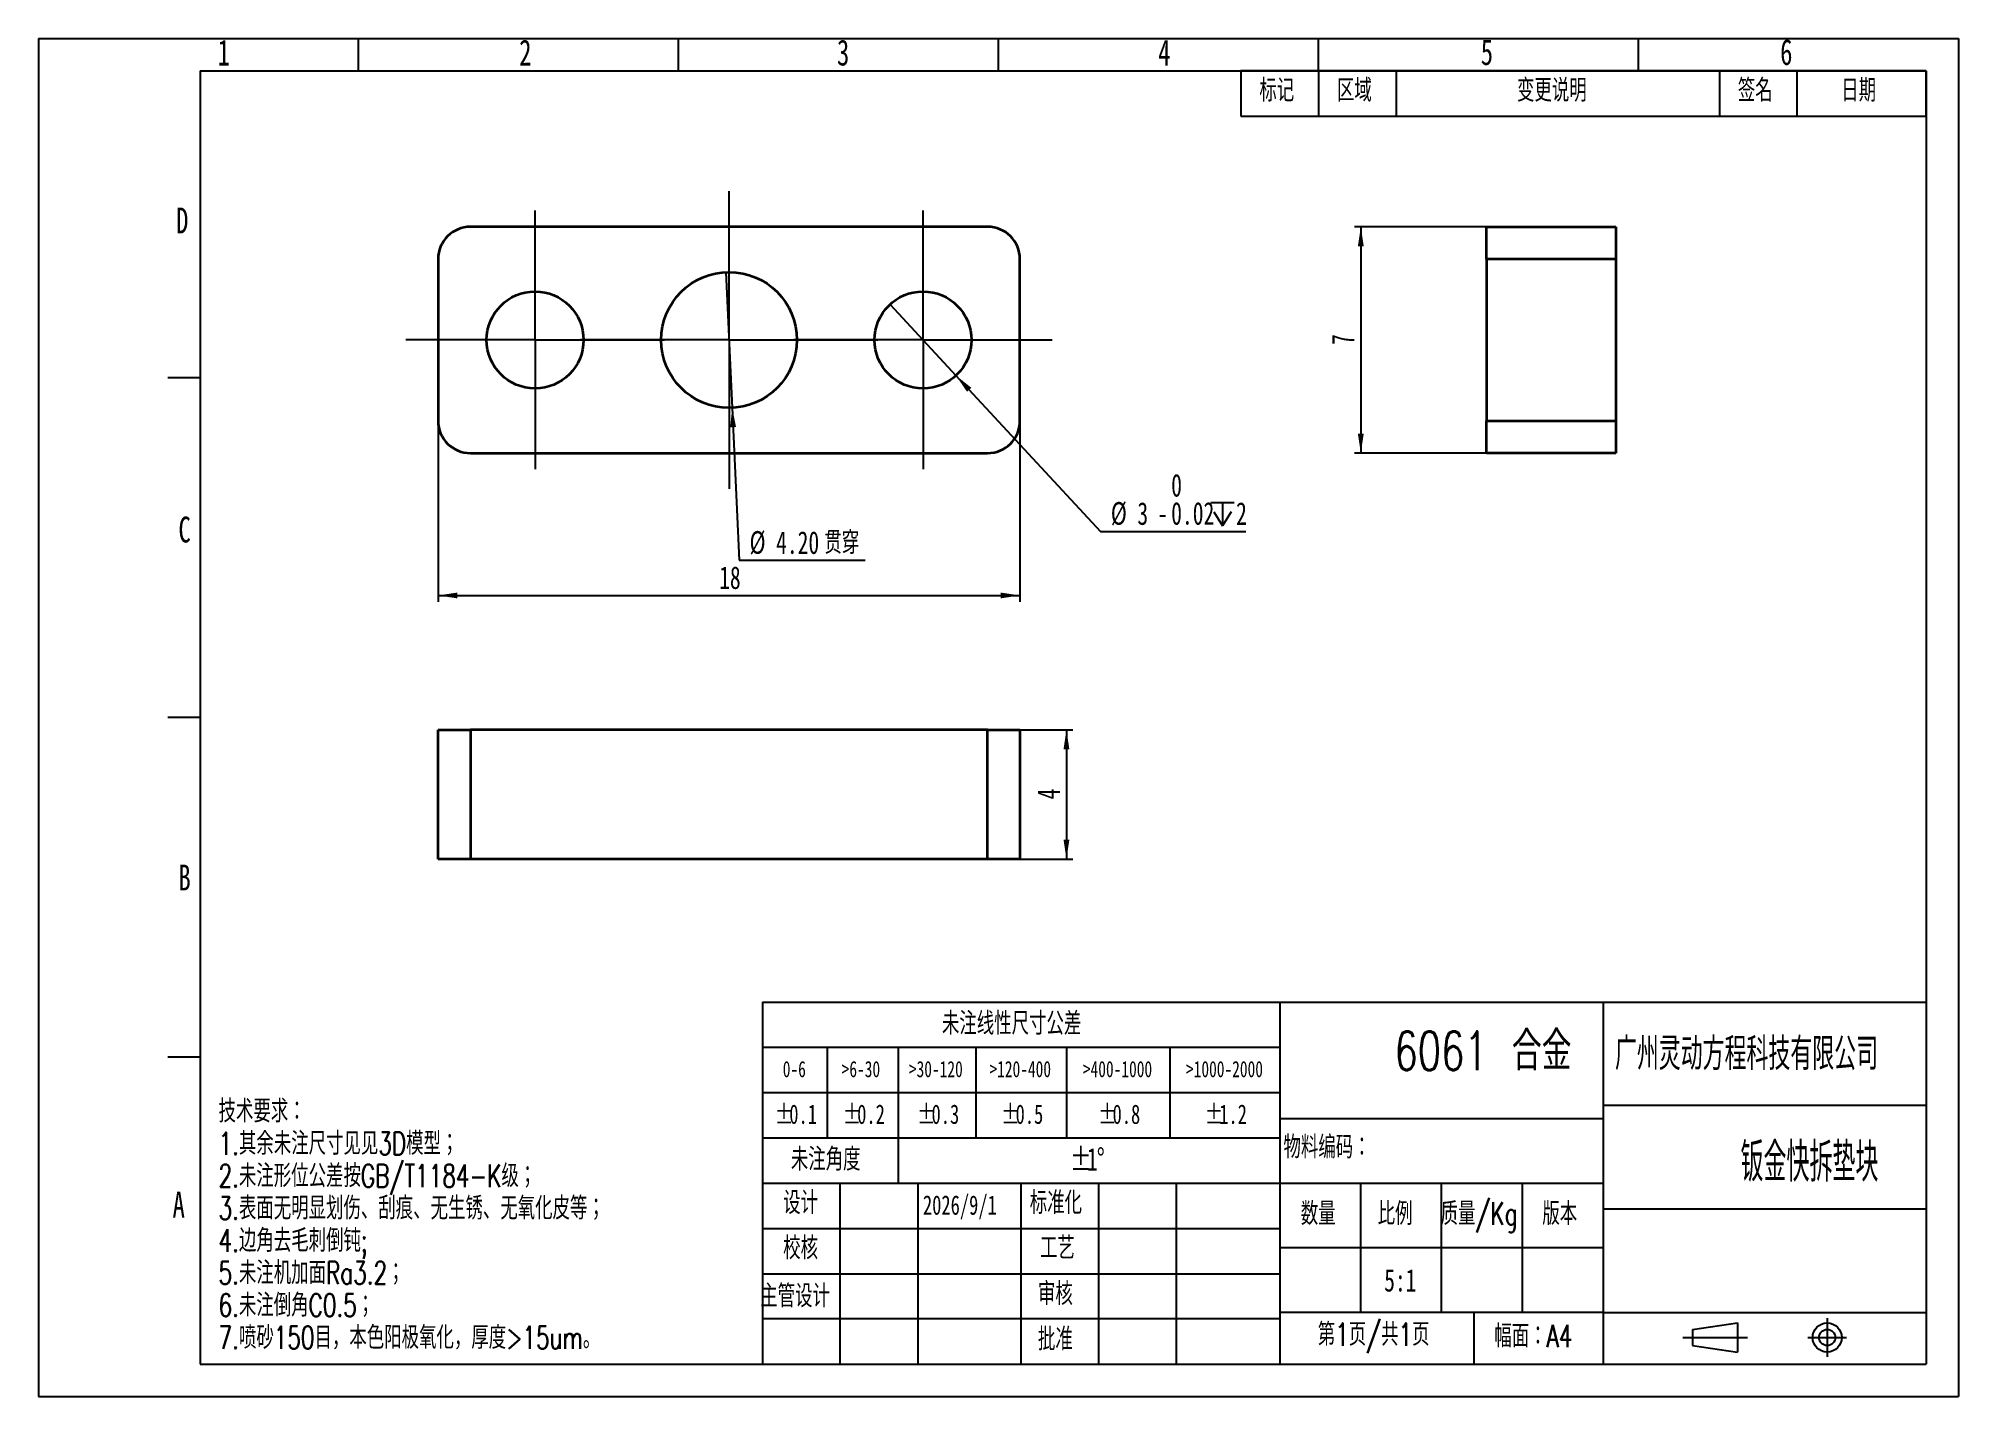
# Model space of a CAD drawing. Header units: millimetres. Extents: x 0 to 297, y 0 to 210.
import ezdxf

# ---------------------------------------------------------------- set-up
doc = ezdxf.new("R2010")
doc.units = ezdxf.units.MM
doc.linetypes.add('CENTERX2', pattern=[20.32, 12.7, -2.54, 2.54, -2.54])
for name, color, linetype in [('中心线', 6, 'CENTERX2'), ('尺寸线', 5, 'Continuous'), ('细实线', 7, 'Continuous')]:
    doc.layers.add(name, color=color, linetype=linetype)
doc.layers.add('图框', color=7, linetype='Continuous', lineweight=50)
doc.layers.add('粗实线', color=7, linetype='Continuous', lineweight=25)
doc.styles.add('SLDTEXTSTYLE0', font='TXT', dxfattribs={"width": 0.7, "bigfont": 'bigfont'})
doc.styles.add('SLDTEXTSTYLE1', font='TXT', dxfattribs={"width": 0.7})
doc.styles.add('SLDTEXTSTYLE2', font='TXT', dxfattribs={"width": 0.616621, "bigfont": 'bigfont'})
doc.styles.add('SLDTEXTSTYLE3', font='TXT', dxfattribs={"width": 0.538729, "bigfont": 'bigfont'})
doc.dimstyles.new('SLDDIMSTYLE0', dxfattribs={"dimtxt": 3.5, "dimasz": 3, "dimexe": 0, "dimexo": 0.0625, "dimgap": 0.875, "dimtad": 0, "dimtih": 1, "dimtoh": 1, "dimlfac": 0.2, "dimrnd": 1e-09, "dimzin": 12, "dimdsep": 46, "dimtxsty": 'SLDTEXTSTYLE1', "dimblk1": 'NONE', "dimsah": 1, "dimcen": 0, "dimadec": 0, "dimazin": 3, "dimtol": 1, "dimtm": 0.02, "dimtfac": 1, "dimtmove": 0, "dimatfit": 3, "dimldrblk": 'NONE', "dimfxl": 0, "dimfrac": 2, "dimtolj": 1, "dimarcsym": 0})
doc.dimstyles.new('SLDDIMSTYLE1', dxfattribs={"dimtxt": 3.5, "dimasz": 3, "dimexe": 0, "dimexo": 0.0625, "dimgap": 0.875, "dimtad": 0, "dimtih": 1, "dimtoh": 1, "dimlfac": 0.2, "dimrnd": 1e-09, "dimzin": 4, "dimdsep": 46, "dimtxsty": 'SLDTEXTSTYLE1', "dimblk1": 'NONE', "dimsah": 1, "dimcen": 0, "dimadec": 0, "dimazin": 1, "dimtfac": 1, "dimtmove": 0, "dimatfit": 3, "dimldrblk": 'NONE', "dimfxl": 0, "dimfrac": 2, "dimtolj": 1, "dimtzin": 12, "dimarcsym": 0})
doc.dimstyles.new('SLDDIMSTYLE2', dxfattribs={"dimtxt": 3.5, "dimasz": 3, "dimexe": 0, "dimexo": 0.0625, "dimgap": 0.875, "dimtad": 2, "dimlfac": 0.2, "dimrnd": 1e-09, "dimzin": 12, "dimdsep": 46, "dimtxsty": 'SLDTEXTSTYLE1', "dimsah": 1, "dimcen": 0.09, "dimadec": 0, "dimazin": 3, "dimtfac": 1, "dimtofl": 0, "dimtmove": 0, "dimatfit": 3, "dimfxl": 0, "dimfrac": 2, "dimtolj": 1, "dimtzin": 12, "dimarcsym": 0})

# ---------------------------------------------------------------- blocks, each defined once
blk = doc.blocks.new('SW_TABLEANNOTATION_0')
at = {"layer": '细实线', "color": 0}
for p, q in [((0, 0), (0, -7)), ((0, 0), (12, 0)), ((0, 0), (0, -7)), ((106, 0), (0, 0)), ((12, 0), (12, -7)), ((12, 0), (24, 0)), ((24, 0), (24, -7)), ((24, 0), (74, 0)), ((74, 0), (74, -7)), ((74, 0), (86, 0)), ((86, 0), (86, -7)), ((86, 0), (106, 0)), ((106, 0), (106, -7)), ((106, -7), (106, 0)), ((0, -7), (12, -7)), ((0, -7), (106, -7)), ((12, -7), (24, -7)), ((24, -7), (74, -7)), ((74, -7), (86, -7)), ((86, -7), (106, -7))]:
    blk.add_line(p, q, dxfattribs=at)
at = {"layer": '细实线', "color": 0, "char_height": 3.5, "attachment_point": 1, "style": 'SLDTEXTSTYLE0'}
for s, insert in [('标记', (2.85, -1.28)), ('区域', (14.85, -1.28)), ('变更说明', (42.7, -1.28)), ('签名', (76.85, -1.28)), ('日期', (92.85, -1.28))]:
    blk.add_mtext(s, dxfattribs=dict(at, insert=insert))
blk = doc.blocks.new('SW_TABLEANNOTATION_1')
at = {"layer": '细实线', "color": 0}
for p, q in [((0, 0), (0, -7)), ((0, 0), (5, 0)), ((5, 0), (10, 0)), ((10, 0), (21, 0)), ((21, 0), (33, 0)), ((33, 0), (47, 0)), ((47, 0), (63, 0)), ((63, 0), (80, 0)), ((80, 0), (80, -7)), ((0, -7), (0, -14)), ((0, -7), (5, -7)), ((5, -7), (10, -7)), ((10, -7), (10, -14)), ((10, -7), (21, -7)), ((21, -7), (21, -14)), ((21, -7), (33, -7)), ((33, -7), (33, -14)), ((33, -7), (47, -7)), ((47, -7), (47, -14)), ((47, -7), (63, -7)), ((63, -7), (63, -14)), ((63, -7), (80, -7)), ((80, -7), (80, -14)), ((0, -14), (0, -21)), ((0, -14), (5, -14)), ((5, -14), (10, -14)), ((10, -14), (10, -21)), ((10, -14), (21, -14)), ((21, -14), (21, -21)), ((21, -14), (33, -14)), ((33, -14), (33, -21)), ((33, -14), (47, -14)), ((47, -14), (47, -21)), ((47, -14), (63, -14)), ((63, -14), (63, -21)), ((63, -14), (80, -14)), ((80, -14), (80, -21)), ((0, -21), (0, -28)), ((0, -21), (5, -21)), ((5, -21), (10, -21)), ((10, -21), (21, -21)), ((21, -21), (21, -28)), ((21, -21), (21, -28)), ((21, -21), (33, -21)), ((33, -21), (47, -21)), ((47, -21), (63, -21)), ((63, -21), (80, -21)), ((80, -21), (80, -28)), ((0, -28), (5, -28)), ((5, -28), (10, -28)), ((10, -28), (21, -28)), ((21, -28), (33, -28)), ((33, -28), (47, -28)), ((47, -28), (63, -28)), ((63, -28), (80, -28))]:
    blk.add_line(p, q, dxfattribs=at)
at = {"layer": '细实线', "color": 0, "attachment_point": 1}
for s, insert, char_height, style in [('未注线性尺寸公差', (27.75, -1.56), 3.5, 'SLDTEXTSTYLE0'), ('0-6', (3.13, -9.12), 2.5, 'SLDTEXTSTYLE1'), ('>6-30', (12.24, -9.12), 2.5, 'SLDTEXTSTYLE1'), ('>30-120', (22.64, -9.12), 2.5, 'SLDTEXTSTYLE1'), ('>120-400', (35.1, -9.12), 2.5, 'SLDTEXTSTYLE1'), ('>400-1000', (49.55, -9.12), 2.5, 'SLDTEXTSTYLE1'), ('>1000-2000', (65.5, -9.12), 2.5, 'SLDTEXTSTYLE1'), ('%%p', (1.91, -15.84), 3, 'SLDTEXTSTYLE1'), ('0.1', (4.14, -15.84), 3, 'SLDTEXTSTYLE1'), ('%%p', (12.41, -15.84), 3, 'SLDTEXTSTYLE1'), ('0.2', (14.64, -15.84), 3, 'SLDTEXTSTYLE1'), ('%%p', (23.91, -15.84), 3, 'SLDTEXTSTYLE1'), ('0.3', (26.14, -15.84), 3, 'SLDTEXTSTYLE1'), ('%%p', (36.91, -15.84), 3, 'SLDTEXTSTYLE1'), ('0.5', (39.14, -15.84), 3, 'SLDTEXTSTYLE1'), ('%%p', (51.92, -15.84), 3, 'SLDTEXTSTYLE1'), ('0.8', (54.14, -15.84), 3, 'SLDTEXTSTYLE1'), ('%%p', (68.41, -15.84), 3, 'SLDTEXTSTYLE1'), ('1.2', (70.64, -15.84), 3, 'SLDTEXTSTYLE1'), ('未注角度', (4.38, -22.56), 3.5, 'SLDTEXTSTYLE0'), ('%%p', (47.57, -22.56), 3.5, 'SLDTEXTSTYLE1'), ('1', (50.17, -22.56), 3.5, 'SLDTEXTSTYLE1'), ('%%d', (51.7, -22.56), 3.5, 'SLDTEXTSTYLE1')]:
    blk.add_mtext(s, dxfattribs=dict(at, insert=insert, char_height=char_height, style=style))
blk = doc.blocks.new('SW_SYMBOL_HOLE_DEPTH')
at = {"layer": '尺寸线', "color": 0}
for p, q in [((0, 875), (800, 875)), ((400, 875), (400, 75)), ((100, 555), (400, 75)), ((700, 555), (400, 75))]:
    blk.add_line(p, q, dxfattribs=at)
blk = doc.blocks.new('_D')
at = {"layer": '尺寸线'}
for p, q in [((131.72, 168.87), (141.92, 157.88)), ((141.92, 157.88), (164.28, 133.78)), ((164.28, 133.78), (186.78, 133.78))]:
    blk.add_line(p, q, dxfattribs=at)
blk.add_solid([(141.92, 157.88), (143.63, 155.37), (144.29, 155.98)], dxfattribs=at)
at = {"layer": '尺寸线', "xscale": 0.004511737089201878, "yscale": 0.004511737089201878, "zscale": 0.004511737089201878}
blk.add_blockref('SW_SYMBOL_HOLE_DEPTH', (181.35, 134.3), dxfattribs=at)
at = {"layer": '尺寸线', "char_height": 3.5, "attachment_point": 1, "style": 'SLDTEXTSTYLE1'}
for s, insert in [('0', (175.21, 142.66)), ('%%c', (165.87, 138.31)), ('3', (169.98, 138.29)), ('0.02', (175.21, 138.31)), ('2', (185.25, 138.29)), ('-', (173.05, 138.31))]:
    blk.add_mtext(s, dxfattribs=dict(at, insert=insert))
blk = doc.blocks.new('_None')
blk = doc.blocks.new('_D_1')
at = {"layer": '尺寸线'}
for p, q in [((106.34, 173.86), (107.31, 152.88)), ((107.31, 152.88), (108.4, 129.31)), ((108.4, 129.31), (127.9, 129.31))]:
    blk.add_line(p, q, dxfattribs=at)
blk.add_solid([(107.31, 152.88), (107, 149.87), (107.9, 149.91)], dxfattribs=at)
at = {"layer": '尺寸线', "char_height": 3.5, "attachment_point": 1}
for s, insert, style in [('%%c', (109.99, 133.82), 'SLDTEXTSTYLE1'), ('4.20', (114.1, 133.8), 'SLDTEXTSTYLE1'), ('贯穿', (121.56, 133.8), 'SLDTEXTSTYLE0')]:
    blk.add_mtext(s, dxfattribs=dict(at, insert=insert, style=style))
blk = doc.blocks.new('_D_2')
at = {"layer": '尺寸线'}
for p, q in [((61.82, 150.87), (61.82, 122.87)), ((151.82, 150.87), (151.82, 122.87)), ((61.82, 123.87), (151.82, 123.87))]:
    blk.add_line(p, q, dxfattribs=at)
for points in [[(61.82, 123.87), (64.82, 123.42), (64.82, 124.32)], [(151.82, 123.87), (148.82, 124.32), (148.82, 123.42)]]:
    blk.add_solid(points, dxfattribs=at)
at = {"layer": '尺寸线', "insert": (105.29, 128.38), "char_height": 3.5, "attachment_point": 1, "style": 'SLDTEXTSTYLE1'}
blk.add_mtext('18', dxfattribs=at)
blk = doc.blocks.new('SW_CENTERMARKSYMBOL_0')
at = {"layer": '中心线', "color": 0}
for p, q in [((0, 12.5), (0, 20)), ((0, 0), (0, 12.5)), ((-12.5, 0), (-20, 0)), ((0, 0), (-12.5, 0)), ((0, 0), (0, -12.5)), ((0, 0), (12.5, 0)), ((12.5, 0), (20, 0)), ((0, -12.5), (0, -20))]:
    blk.add_line(p, q, dxfattribs=at)
blk = doc.blocks.new('SW_CENTERMARKSYMBOL_1')
at = {"layer": '中心线', "color": 0}
for p, q in [((0, 12.5), (0, 20)), ((0, 0), (0, 12.5)), ((-12.5, 0), (-20, 0)), ((0, 0), (-12.5, 0)), ((0, 0), (0, -12.5)), ((0, 0), (12.5, 0)), ((12.5, 0), (20, 0)), ((0, -12.5), (0, -20))]:
    blk.add_line(p, q, dxfattribs=at)
blk = doc.blocks.new('SW_CENTERMARKSYMBOL_2')
at = {"layer": '中心线', "color": 0}
for p, q in [((0, 12.5), (0, 23)), ((0, 0), (0, 12.5)), ((-12.5, 0), (-23, 0)), ((0, 0), (-12.5, 0)), ((0, 0), (0, -12.5)), ((0, 0), (12.5, 0)), ((12.5, 0), (23, 0)), ((0, -12.5), (0, -23))]:
    blk.add_line(p, q, dxfattribs=at)
blk = doc.blocks.new('_D_3')
at = {"layer": '尺寸线'}
for p, q in [((151.82, 103.1), (160.01, 103.1)), ((159.01, 103.1), (159.01, 83.1)), ((151.82, 83.1), (160.01, 83.1))]:
    blk.add_line(p, q, dxfattribs=at)
for points in [[(159.01, 103.1), (158.56, 100.1), (159.46, 100.1)], [(159.01, 83.1), (159.46, 86.1), (158.56, 86.1)]]:
    blk.add_solid(points, dxfattribs=at)
at = {"layer": '尺寸线', "insert": (154.5, 92.33), "char_height": 3.5, "attachment_point": 1, "rotation": 90, "style": 'SLDTEXTSTYLE1'}
blk.add_mtext('4', dxfattribs=at)
blk = doc.blocks.new('_D_4')
at = {"layer": '尺寸线'}
for p, q in [((223.98, 180.87), (203.54, 180.87)), ((204.54, 180.87), (204.54, 145.87)), ((223.98, 145.87), (203.54, 145.87))]:
    blk.add_line(p, q, dxfattribs=at)
for points in [[(204.54, 180.87), (204.09, 177.87), (204.99, 177.87)], [(204.54, 145.87), (204.99, 148.87), (204.09, 148.87)]]:
    blk.add_solid(points, dxfattribs=at)
at = {"layer": '尺寸线', "insert": (200.03, 162.61), "char_height": 3.5, "attachment_point": 1, "rotation": 90, "style": 'SLDTEXTSTYLE1'}
blk.add_mtext('7', dxfattribs=at)

msp = doc.modelspace()

# ---------------------------------------------------------------- linework, layer by layer
at = {"color": 7, "linetype": 'Continuous', "lineweight": 35}
for p, q in [((146.823, 180.873), (66.823, 180.873)), ((223.984, 175.873), (223.984, 180.873)), ((223.984, 180.873), (243.984, 180.873)), ((243.984, 180.873), (243.984, 175.873)), ((61.823, 175.873), (61.823, 150.873)), ((151.823, 150.873), (151.823, 175.873)), ((243.984, 175.873), (223.984, 175.873)), ((223.984, 175.873), (223.984, 150.873)), ((243.984, 175.873), (243.984, 150.873)), ((223.984, 145.873), (223.984, 150.873)), ((223.984, 150.873), (243.984, 150.873)), ((243.984, 150.873), (243.984, 145.873)), ((66.823, 145.873), (146.823, 145.873)), ((243.984, 145.873), (223.984, 145.873)), ((61.823, 83.101), (61.823, 103.101)), ((61.823, 103.101), (66.823, 103.101)), ((66.823, 103.101), (66.823, 83.101)), ((146.823, 103.101), (66.823, 103.101)), ((146.823, 83.101), (146.823, 103.101)), ((146.823, 103.101), (151.823, 103.101)), ((151.823, 103.101), (151.823, 83.101)), ((66.823, 83.101), (61.823, 83.101)), ((146.823, 83.101), (66.823, 83.101)), ((151.823, 83.101), (146.823, 83.101))]:
    msp.add_line(p, q, dxfattribs=at)
for centre, radius in [((106.823, 163.373), 10.5), ((76.823, 163.373), 7.5), ((136.823, 163.373), 7.5)]:
    msp.add_circle(centre, radius, dxfattribs=at)
for centre, start, end in [((66.823, 175.873), 90, 180), ((146.823, 175.873), 0, 90), ((66.823, 150.873), 180, 270), ((146.823, 150.873), 270, 0)]:
    msp.add_arc(centre, 5, start, end, dxfattribs=at)
at = {"layer": '中心线'}
for p, q in [((276.681, 12.134), (276.681, 6.134)), ((254.326, 9.134), (264.326, 9.134)), ((273.681, 9.134), (279.681, 9.134))]:
    msp.add_line(p, q, dxfattribs=at)
at = {"layer": '粗实线'}
for p, q in [((25, 205), (25, 5)), ((25, 205), (292, 205)), ((292, 205), (292, 5)), ((112, 61), (292, 61)), ((112, 61), (112, 5)), ((255.826, 10.384), (262.826, 11.384)), ((255.826, 10.384), (255.826, 7.884)), ((262.826, 11.384), (262.826, 6.884)), ((255.826, 7.884), (262.826, 6.884)), ((25, 5), (292, 5))]:
    msp.add_line(p, q, dxfattribs=at)
for radius in [2.25, 1.25]:
    msp.add_circle((276.681, 9.134), radius, dxfattribs=at)
at = {"layer": '细实线'}
for p, q in [((0, 210), (297, 210)), ((0, 210), (0, 0)), ((49.5, 205), (49.5, 210)), ((99, 205), (99, 210)), ((148.5, 205), (148.5, 210)), ((198, 205), (198, 210)), ((247.5, 205), (247.5, 210)), ((297, 210), (297, 0)), ((25, 157.5), (20, 157.5)), ((25, 105), (20, 105)), ((192, 61), (192, 5)), ((242, 61), (242, 5)), ((25, 52.5), (20, 52.5)), ((292, 45), (242, 45)), ((192, 43), (242, 43)), ((112, 33), (192, 33)), ((124, 5), (124, 33)), ((136, 33), (136, 5)), ((152, 5), (152, 33)), ((164, 5), (164, 33)), ((176, 33), (176, 5)), ((192, 33), (242, 33)), ((204.5, 33), (204.5, 13)), ((217, 13), (217, 33)), ((229.5, 33), (229.5, 13)), ((292, 29), (242, 29)), ((112, 26), (192, 26)), ((242, 23), (192, 23)), ((112, 19), (192, 19)), ((192, 12), (112, 12)), ((242, 13), (192, 13)), ((222, 13), (222, 5)), ((242, 13), (292, 13)), ((0, 0), (297, 0))]:
    msp.add_line(p, q, dxfattribs=at)

# ---------------------------------------------------------------- block references
at = {"layer": '中心线'}
for name, p in [('SW_CENTERMARKSYMBOL_2', (106.823, 163.373)), ('SW_CENTERMARKSYMBOL_1', (76.823, 163.373)), ('SW_CENTERMARKSYMBOL_0', (136.823, 163.373))]:
    msp.add_blockref(name, p, dxfattribs=at)
at = {"layer": '细实线'}
for name, p in [('SW_TABLEANNOTATION_0', (186, 205)), ('SW_TABLEANNOTATION_1', (112.001, 61.007))]:
    msp.add_blockref(name, p, dxfattribs=at)

# ---------------------------------------------------------------- texts
at = {"layer": '图框'}
for s, insert, char_height, attachment_point, style in [('1', (27.721, 209.812), 4, 1, 'SLDTEXTSTYLE1'), ('2', (74.36, 209.812), 4, 1, 'SLDTEXTSTYLE1'), ('3', (123.518, 209.812), 4, 1, 'SLDTEXTSTYLE1'), ('4', (173.192, 209.812), 4, 1, 'SLDTEXTSTYLE1'), ('5', (223.089, 209.887), 4, 1, 'SLDTEXTSTYLE1'), ('6', (269.401, 209.887), 4, 1, 'SLDTEXTSTYLE1'), ('D', (21.294, 183.851), 4, 1, 'SLDTEXTSTYLE1'), ('C', (21.661, 136.062), 4, 1, 'SLDTEXTSTYLE1'), ('B', (21.661, 82.255), 4, 1, 'SLDTEXTSTYLE1'), ('6061 合金', (223.445, 56.455), 6, 2, 'SLDTEXTSTYLE0'), ('广州灵动方程科技有限公司', (243.845, 55.497), 5, 1, 'SLDTEXTSTYLE2'), ('技术要求：', (27.864, 45.884), 3.5, 1, 'SLDTEXTSTYLE0'), ('1.其余未注尺寸见见3D模型；', (27.864, 40.884), 3.5, 1, 'SLDTEXTSTYLE0'), ('物料编码：', (192.579, 40.32), 3.5, 1, 'SLDTEXTSTYLE0'), ('钣金快拆垫块', (273.934, 39.244), 6, 2, 'SLDTEXTSTYLE3'), ('2.未注形位公差按GB/T1184-K级；', (27.864, 35.884), 3.5, 1, 'SLDTEXTSTYLE0'), ('A', (20.749, 31.678), 4, 1, 'SLDTEXTSTYLE1'), ('3.表面无明显划伤、刮痕、无生锈、无氧化皮等；', (27.864, 30.884), 3.5, 1, 'SLDTEXTSTYLE0'), ('设计', (115.195, 31.721), 3.5, 1, 'SLDTEXTSTYLE0'), ('2026/9/1', (136.809, 31.119), 3, 1, 'SLDTEXTSTYLE1'), ('标准化', (153.336, 31.721), 3.5, 1, 'SLDTEXTSTYLE0'), ('数量', (195.259, 30.041), 3.5, 1, 'SLDTEXTSTYLE0'), ('比例', (207.152, 30.041), 3.5, 1, 'SLDTEXTSTYLE0'), ('质量/Kg', (216.882, 30.041), 3.5, 1, 'SLDTEXTSTYLE0'), ('版本', (232.618, 30.041), 3.5, 1, 'SLDTEXTSTYLE0'), ('4.边角去毛刺倒钝;', (27.864, 25.884), 3.5, 1, 'SLDTEXTSTYLE0'), ('校核', (115.195, 24.739), 3.5, 1, 'SLDTEXTSTYLE0'), ('工艺', (154.911, 24.739), 3.5, 1, 'SLDTEXTSTYLE0'), ('5.未注机加面Ra3.2；', (27.864, 20.884), 3.5, 1, 'SLDTEXTSTYLE0'), ('审核', (154.6, 17.653), 3.5, 1, 'SLDTEXTSTYLE0'), ('5:1', (208.156, 19.739), 3.5, 1, 'SLDTEXTSTYLE1'), ('6.未注倒角C0.5；', (27.864, 15.884), 3.5, 1, 'SLDTEXTSTYLE0'), ('主管设计', (111.65, 17.311), 3.5, 1, 'SLDTEXTSTYLE0'), ('第1页/共1页', (197.888, 11.36), 3.5, 1, 'SLDTEXTSTYLE0'), ('7.喷砂150目，本色阳极氧化，厚度>15um。', (27.864, 10.884), 3.5, 1, 'SLDTEXTSTYLE0'), ('批准', (154.6, 10.65), 3.5, 1, 'SLDTEXTSTYLE0'), ('幅面：A4', (225.193, 11.116), 3.5, 1, 'SLDTEXTSTYLE0')]:
    msp.add_mtext(s, dxfattribs=dict(at, insert=insert, char_height=char_height, attachment_point=attachment_point, style=style))

# ---------------------------------------------------------------- dimensions: what is measured, and where the dimension line sits
at = {"layer": '尺寸线'}
for base, p1, p2, picture, middle in [((204.538, 145.873), (223.984, 180.873), (223.984, 145.873), '_D_4', (204.538, 163.373)), ((159.012, 83.101), (151.823, 103.101), (151.823, 83.101), '_D_3', (159.012, 93.101))]:
    dim = msp.add_linear_dim(base=base, p1=p1, p2=p2, angle=90, dimstyle='SLDDIMSTYLE2', dxfattribs=at)
    dim.commit()
    dim.dimension.update_dxf_attribs({"geometry": picture, "text_midpoint": middle, "dimtype": 160})
for p1, p2, text, dimstyle, picture, middle in [((106.336, 173.862), (107.309, 152.884), '<> 贯穿', 'SLDDIMSTYLE1', '_D_1', (118.942, 131.466)), ((131.721, 168.871), (141.924, 157.875), '<>{\\fGDT;x}2', 'SLDDIMSTYLE0', '_D', (176.326, 138.144))]:
    dim = msp.add_diameter_dim_2p(p1=p1, p2=p2, text=text, dimstyle=dimstyle, dxfattribs=at)
    dim.commit()
    dim.dimension.update_dxf_attribs({"geometry": picture, "text_midpoint": middle, "dimtype": 163})
dim = msp.add_linear_dim(base=(151.823, 123.873), p1=(61.823, 150.873), p2=(151.823, 150.873), dimstyle='SLDDIMSTYLE2', dxfattribs=at)
dim.commit()
dim.dimension.update_dxf_attribs({"geometry": '_D_2', "text_midpoint": (106.823, 123.873), "dimtype": 160})

doc.saveas('drawing.dxf')
